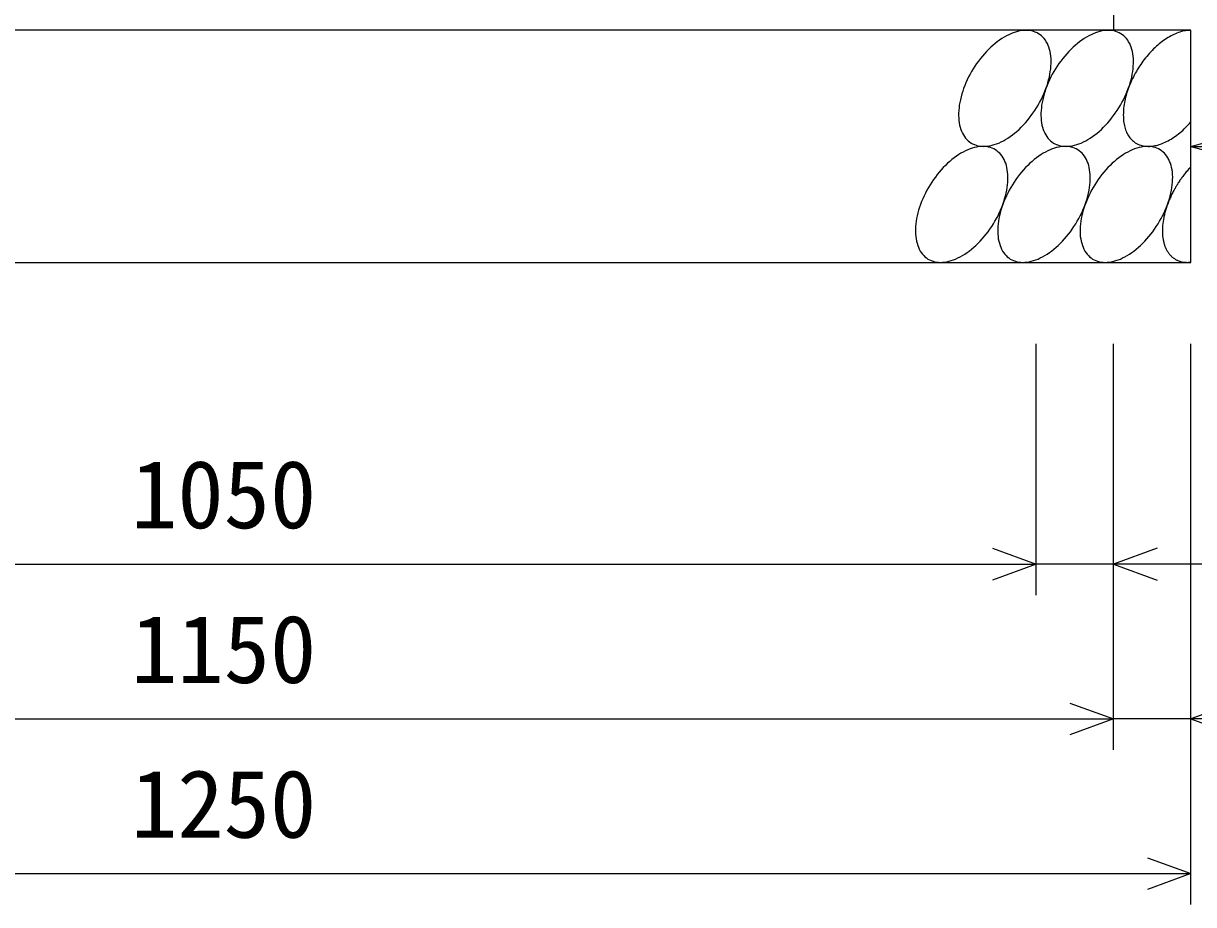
# Model space of a CAD drawing. Units: millimetres, scale not verified. Extents: x -16800 to 16800, y -5940 to 5940.
# Drawn here: x 6870 to 7627, y 2321 to 2890 of the extents above; entities that cross this region are included whole.
import ezdxf
from ezdxf.enums import TextEntityAlignment as Align

# ---------------------------------------------------------------- set-up
doc = ezdxf.new("R2010")
doc.units = ezdxf.units.MM
doc.header["$LTSCALE"] = 20
for name, color, linetype, lineweight in [('0-0_DIM', 7, 'Continuous', 25), ('0-2_HATCH', 6, 'Continuous', 25), ('0-5_OUTLINE', 3, 'Continuous', 25)]:
    doc.layers.add(name, color=color, linetype=linetype, lineweight=lineweight)
doc.styles.add('ＭＳ ゴシック', font='')
doc.styles.get('ＭＳ ゴシック').set_extended_font_data('MS Gothic')

msp = doc.modelspace()

# ---------------------------------------------------------------- linework, layer by layer
at = {"layer": '0-0_DIM'}
for p, q in [((7625, 2810.65), (7653.98, 2818.41)), ((7625, 2810.65), (8058.31, 2810.65)), ((7625, 2810.65), (7653.98, 2802.88)), ((7525, 2520.63), (7525, 2682.98)), ((7575, 2420.63), (7575, 2682.98)), ((7625, 2320.63), (7625, 2682.98)), ((6475, 2540.63), (7525, 2540.63)), ((7745, 2540.63), (7525, 2540.63)), ((6425, 2440.63), (7575, 2440.63)), ((7795, 2440.63), (7575, 2440.63)), ((6375, 2340.63), (7625, 2340.63))]:
    msp.add_line(p, q, dxfattribs=at)
for points in [[(7496.81, 2550.89), (7525, 2540.63), (7496.81, 2530.37)], [(7603.19, 2550.89), (7575, 2540.63), (7603.19, 2530.37)], [(7546.81, 2450.89), (7575, 2440.63), (7546.81, 2430.37)], [(7653.19, 2450.89), (7625, 2440.63), (7653.19, 2430.37)], [(7596.81, 2350.89), (7625, 2340.63), (7596.81, 2330.37)]]:
    msp.add_lwpolyline(points, dxfattribs=at)
at = {"layer": '0-2_HATCH'}
for points in [[(7526.5, 2883.39), (7525.5, 2883.99), (7524.4, 2884.49), (7523.3, 2884.89), (7522.1, 2885.19), (7520.9, 2885.49), (7519.7, 2885.59), (7518.4, 2885.59), (7517.1, 2885.59), (7515.7, 2885.49), (7514.3, 2885.19), (7512.9, 2884.89), (7511.5, 2884.49), (7510.1, 2883.99), (7508.6, 2883.39), (7507.2, 2882.79), (7505.7, 2881.99), (7504.2, 2881.19), (7502.8, 2880.29), (7501.3, 2879.29), (7499.8, 2878.29), (7498.4, 2877.09), (7497, 2875.89), (7495.6, 2874.69), (7494.2, 2873.29), (7492.8, 2871.89), (7491.5, 2870.49), (7490.2, 2868.99), (7488.9, 2867.39), (7487.7, 2865.79), (7486.5, 2864.19), (7485.4, 2862.49), (7484.3, 2860.79), (7483.2, 2858.99), (7482.2, 2857.19), (7481.3, 2855.49), (7480.4, 2853.59), (7479.6, 2851.79), (7478.8, 2849.99), (7478.1, 2848.09)], [(7533.9, 2871.89), (7533.6, 2873.29), (7533.2, 2874.69), (7532.7, 2875.89), (7532.2, 2877.09), (7531.5, 2878.29), (7530.9, 2879.29), (7530.1, 2880.29), (7529.3, 2881.19), (7528.4, 2881.99), (7527.5, 2882.79), (7526.5, 2883.39)], [(7579.7, 2883.39), (7578.7, 2883.99), (7577.6, 2884.49), (7576.5, 2884.89), (7575.3, 2885.19), (7574.1, 2885.49), (7572.9, 2885.59), (7571.6, 2885.59), (7570.3, 2885.59), (7568.9, 2885.49), (7567.5, 2885.19), (7566.1, 2884.89), (7564.7, 2884.49), (7563.3, 2883.99), (7561.8, 2883.39), (7560.4, 2882.79), (7558.9, 2881.99), (7557.4, 2881.19), (7556, 2880.29), (7554.5, 2879.29), (7553, 2878.29), (7551.6, 2877.09), (7550.2, 2875.89), (7548.8, 2874.69), (7547.4, 2873.29), (7546, 2871.89), (7544.7, 2870.49), (7543.4, 2868.99), (7542.1, 2867.39), (7540.9, 2865.79), (7539.7, 2864.19), (7538.6, 2862.49), (7537.5, 2860.79), (7536.4, 2858.99), (7535.4, 2857.19), (7534.5, 2855.49), (7533.6, 2853.59), (7532.8, 2851.79), (7532, 2849.99), (7531.3, 2848.09)], [(7587.2, 2871.89), (7586.8, 2873.29), (7586.4, 2874.69), (7585.9, 2875.89), (7585.4, 2877.09), (7584.7, 2878.29), (7584.1, 2879.29), (7583.3, 2880.29), (7582.5, 2881.19), (7581.6, 2881.99), (7580.7, 2882.79), (7579.7, 2883.39)], [(7625, 2885.59), (7624.1, 2885.59), (7623.3, 2885.59), (7622.4, 2885.49), (7621.5, 2885.39), (7620.6, 2885.19), (7619.7, 2884.99), (7618.8, 2884.79), (7617.8, 2884.49), (7616.9, 2884.19), (7615.9, 2883.79), (7615, 2883.39), (7614, 2882.99), (7613.1, 2882.49), (7612.1, 2881.99), (7611.2, 2881.49), (7610.2, 2880.89), (7609.2, 2880.39), (7608.3, 2879.69), (7607.3, 2879.09), (7606.4, 2878.39), (7605.4, 2877.59), (7604.5, 2876.89), (7603.6, 2876.09), (7602.7, 2875.29), (7601.7, 2874.39), (7600.8, 2873.59), (7599.9, 2872.69), (7599.1, 2871.69), (7598.2, 2870.79), (7597.3, 2869.79), (7596.5, 2868.79), (7595.7, 2867.79), (7594.8, 2866.79), (7594, 2865.69), (7593.3, 2864.69), (7592.5, 2863.59), (7591.8, 2862.49), (7591, 2861.29), (7590.3, 2860.19)], [(7500.8, 2812.79), (7502.3, 2813.49), (7503.8, 2814.19), (7505.2, 2815.09), (7506.7, 2815.99), (7508.2, 2816.99), (7509.6, 2817.99), (7511, 2819.09), (7512.5, 2820.29), (7513.9, 2821.59), (7515.3, 2822.99), (7516.6, 2824.29), (7518, 2825.79), (7519.3, 2827.29), (7520.5, 2828.89), (7521.8, 2830.49), (7522.9, 2832.09), (7524.1, 2833.79), (7525.2, 2835.49), (7526.2, 2837.19), (7527.2, 2838.99), (7528.2, 2840.79), (7529, 2842.59), (7529.9, 2844.49), (7530.6, 2846.29), (7531.3, 2848.09), (7532, 2849.99), (7532.5, 2851.79), (7533, 2853.59), (7533.5, 2855.39), (7533.8, 2857.19), (7534.1, 2858.99), (7534.4, 2860.79), (7534.5, 2862.49), (7534.6, 2864.19), (7534.6, 2865.79), (7534.6, 2867.39), (7534.4, 2868.99), (7534.2, 2870.49), (7533.9, 2871.89)], [(7554, 2812.79), (7555.5, 2813.49), (7557, 2814.19), (7558.4, 2815.09), (7559.9, 2815.99), (7561.4, 2816.99), (7562.8, 2817.99), (7564.3, 2819.09), (7565.7, 2820.29), (7567.1, 2821.59), (7568.5, 2822.99), (7569.8, 2824.29), (7571.2, 2825.79), (7572.5, 2827.29), (7573.7, 2828.89), (7575, 2830.49), (7576.1, 2832.09), (7577.3, 2833.79), (7578.4, 2835.49), (7579.4, 2837.19), (7580.4, 2838.99), (7581.4, 2840.79), (7582.2, 2842.59), (7583.1, 2844.49), (7583.8, 2846.29), (7584.5, 2848.09), (7585.2, 2849.99), (7585.7, 2851.79), (7586.3, 2853.59), (7586.7, 2855.39), (7587.1, 2857.19), (7587.4, 2858.99), (7587.6, 2860.79), (7587.7, 2862.49), (7587.8, 2864.19), (7587.8, 2865.79), (7587.8, 2867.39), (7587.6, 2868.99), (7587.4, 2870.49), (7587.2, 2871.89)], [(7590.3, 2860.19), (7589.7, 2859.09), (7589, 2857.89), (7588.4, 2856.69), (7587.8, 2855.59), (7587.2, 2854.39), (7586.6, 2853.19), (7586.1, 2851.99), (7585.6, 2850.79), (7585.1, 2849.59), (7584.6, 2848.39), (7584.2, 2847.19), (7583.8, 2845.99), (7583.4, 2844.79), (7583.1, 2843.59), (7582.8, 2842.39), (7582.5, 2841.19), (7582.2, 2839.99), (7582, 2838.89), (7581.8, 2837.69), (7581.6, 2836.59), (7581.5, 2835.39), (7581.4, 2834.29), (7581.3, 2833.19), (7581.3, 2832.09), (7581.2, 2830.99), (7581.3, 2829.99), (7581.3, 2828.89), (7581.4, 2827.89), (7581.5, 2826.89), (7581.6, 2825.89), (7581.8, 2824.99), (7582, 2823.99), (7582.2, 2823.09), (7582.5, 2822.19), (7582.8, 2821.39), (7583.1, 2820.49), (7583.4, 2819.69), (7583.8, 2818.99), (7584.2, 2818.19)], [(7478.1, 2848.09), (7477.5, 2846.29), (7476.9, 2844.49), (7476.4, 2842.59), (7476, 2840.79), (7475.6, 2838.99), (7475.3, 2837.29), (7475.1, 2835.49), (7474.9, 2833.79), (7474.8, 2832.09), (7474.8, 2830.49), (7474.9, 2828.89), (7475, 2827.29), (7475.2, 2825.79), (7475.5, 2824.29), (7475.8, 2822.99), (7476.3, 2821.59), (7476.7, 2820.39), (7477.3, 2819.09), (7477.9, 2817.99), (7478.6, 2816.99), (7479.3, 2815.99), (7480.1, 2815.09), (7481, 2814.19), (7481.9, 2813.49), (7482.9, 2812.79), (7483.9, 2812.29), (7485, 2811.79), (7486.1, 2811.39), (7487.3, 2810.99), (7488.5, 2810.79), (7489.8, 2810.69), (7491.1, 2810.59), (7492.4, 2810.69), (7493.7, 2810.79), (7495.1, 2810.99), (7496.5, 2811.39), (7497.9, 2811.79), (7499.4, 2812.29), (7500.8, 2812.79)], [(7531.3, 2848.09), (7530.7, 2846.29), (7530.1, 2844.49), (7529.6, 2842.59), (7529.2, 2840.79), (7528.8, 2838.99), (7528.5, 2837.29), (7528.3, 2835.49), (7528.1, 2833.79), (7528, 2832.09), (7528, 2830.49), (7528.1, 2828.89), (7528.2, 2827.29), (7528.4, 2825.79), (7528.7, 2824.29), (7529.1, 2822.99), (7529.5, 2821.59), (7530, 2820.39), (7530.5, 2819.09), (7531.1, 2817.99), (7531.8, 2816.99), (7532.5, 2815.99), (7533.4, 2815.09), (7534.2, 2814.19), (7535.1, 2813.49), (7536.1, 2812.79), (7537.1, 2812.29), (7538.2, 2811.79), (7539.4, 2811.39), (7540.5, 2810.99), (7541.7, 2810.79), (7543, 2810.69), (7544.3, 2810.59), (7545.6, 2810.69), (7547, 2810.79), (7548.3, 2810.99), (7549.7, 2811.39), (7551.2, 2811.79), (7552.6, 2812.29), (7554, 2812.79)], [(7615, 2817.29), (7615.9, 2817.89), (7616.9, 2818.69), (7617.8, 2819.39), (7618.8, 2820.19), (7619.7, 2820.99), (7620.6, 2821.89), (7621.5, 2822.79), (7622.4, 2823.69), (7623.3, 2824.59), (7624.1, 2825.49), (7625, 2826.49)], [(7584.2, 2818.19), (7584.6, 2817.49), (7585.1, 2816.79), (7585.6, 2816.19), (7586.1, 2815.59), (7586.6, 2814.99), (7587.2, 2814.49), (7587.8, 2813.89), (7588.4, 2813.49), (7589, 2812.99), (7589.7, 2812.59), (7590.3, 2812.29), (7591, 2811.89), (7591.8, 2811.59), (7592.5, 2811.39), (7593.3, 2811.19), (7594, 2810.99), (7594.8, 2810.79), (7595.7, 2810.69), (7596.5, 2810.69), (7597.3, 2810.59), (7598.2, 2810.59), (7599.1, 2810.69), (7599.9, 2810.79), (7600.8, 2810.89), (7601.7, 2811.09), (7602.7, 2811.29), (7603.6, 2811.49), (7604.5, 2811.79), (7605.4, 2812.09), (7606.4, 2812.49), (7607.3, 2812.89), (7608.3, 2813.29), (7609.2, 2813.79), (7610.2, 2814.29), (7611.2, 2814.79), (7612.1, 2815.39), (7613.1, 2815.99), (7614, 2816.59), (7615, 2817.29)], [(7498.7, 2808.49), (7497.6, 2808.99), (7496.5, 2809.49), (7495.4, 2809.89), (7494.2, 2810.19), (7493, 2810.49), (7491.8, 2810.59), (7490.5, 2810.59), (7489.2, 2810.59), (7487.8, 2810.49), (7486.4, 2810.19), (7485, 2809.89), (7483.6, 2809.49), (7482.2, 2808.99), (7480.7, 2808.49), (7479.3, 2807.79), (7477.8, 2806.99), (7476.3, 2806.19), (7474.9, 2805.29), (7473.4, 2804.29), (7472, 2803.29), (7470.5, 2802.09), (7469.1, 2800.89), (7467.7, 2799.69), (7466.3, 2798.29), (7464.9, 2796.89), (7463.6, 2795.49), (7462.3, 2793.99), (7461, 2792.39), (7459.8, 2790.79), (7458.6, 2789.19), (7457.5, 2787.49), (7456.4, 2785.79), (7455.3, 2783.99), (7454.3, 2782.29), (7453.4, 2780.49), (7452.5, 2778.59), (7451.7, 2776.79), (7450.9, 2774.99), (7450.2, 2773.09)], [(7506.1, 2796.89), (7505.7, 2798.29), (7505.3, 2799.69), (7504.8, 2800.89), (7504.3, 2802.09), (7503.6, 2803.29), (7503, 2804.29), (7502.2, 2805.29), (7501.4, 2806.19), (7500.5, 2806.99), (7499.6, 2807.79), (7498.7, 2808.49)], [(7551.9, 2808.49), (7550.8, 2808.99), (7549.7, 2809.49), (7548.6, 2809.89), (7547.5, 2810.19), (7546.2, 2810.49), (7545, 2810.59), (7543.7, 2810.59), (7542.4, 2810.59), (7541, 2810.49), (7539.6, 2810.19), (7538.2, 2809.89), (7536.8, 2809.49), (7535.4, 2808.99), (7533.9, 2808.49), (7532.5, 2807.79), (7531, 2806.99), (7529.5, 2806.19), (7528.1, 2805.29), (7526.6, 2804.29), (7525.2, 2803.29), (7523.7, 2802.09), (7522.3, 2800.89), (7520.9, 2799.69), (7519.5, 2798.29), (7518.1, 2796.89), (7516.8, 2795.49), (7515.5, 2793.99), (7514.2, 2792.39), (7513, 2790.79), (7511.8, 2789.19), (7510.7, 2787.49), (7509.6, 2785.79), (7508.5, 2783.99), (7507.6, 2782.29), (7506.6, 2780.49), (7505.7, 2778.59), (7504.9, 2776.79), (7504.1, 2774.99), (7503.4, 2773.09)], [(7559.3, 2796.89), (7558.9, 2798.29), (7558.5, 2799.69), (7558, 2800.89), (7557.5, 2802.09), (7556.9, 2803.29), (7556.2, 2804.29), (7555.4, 2805.29), (7554.6, 2806.19), (7553.8, 2806.99), (7552.8, 2807.79), (7551.9, 2808.49)], [(7605.1, 2808.49), (7604, 2808.99), (7603, 2809.49), (7601.8, 2809.89), (7600.7, 2810.19), (7599.4, 2810.49), (7598.2, 2810.59), (7596.9, 2810.59), (7595.6, 2810.59), (7594.2, 2810.49), (7592.9, 2810.19), (7591.5, 2809.89), (7590, 2809.49), (7588.6, 2808.99), (7587.1, 2808.49), (7585.7, 2807.79), (7584.2, 2806.99), (7582.8, 2806.19), (7581.3, 2805.29), (7579.8, 2804.29), (7578.4, 2803.29), (7576.9, 2802.09), (7575.5, 2800.89), (7574.1, 2799.69), (7572.7, 2798.29), (7571.3, 2796.89), (7570, 2795.49), (7568.7, 2793.99), (7567.5, 2792.39), (7566.2, 2790.79), (7565, 2789.19), (7563.9, 2787.49), (7562.8, 2785.79), (7561.8, 2783.99), (7560.8, 2782.29), (7559.8, 2780.49), (7558.9, 2778.59), (7558.1, 2776.79), (7557.4, 2774.99), (7556.6, 2773.09)], [(7612.5, 2796.89), (7612.1, 2798.29), (7611.7, 2799.69), (7611.2, 2800.89), (7610.7, 2802.09), (7610.1, 2803.29), (7609.4, 2804.29), (7608.6, 2805.29), (7607.8, 2806.19), (7607, 2806.99), (7606, 2807.79), (7605.1, 2808.49)], [(7472.9, 2737.79), (7474.4, 2738.49), (7475.9, 2739.19), (7477.3, 2740.09), (7478.8, 2740.99), (7480.3, 2741.99), (7481.7, 2742.99), (7483.2, 2744.19), (7484.6, 2745.39), (7486, 2746.59), (7487.4, 2747.99), (7488.7, 2749.39), (7490.1, 2750.79), (7491.4, 2752.29), (7492.6, 2753.89), (7493.9, 2755.49), (7495, 2757.09), (7496.2, 2758.79), (7497.3, 2760.49), (7498.3, 2762.29), (7499.3, 2763.99), (7500.3, 2765.79), (7501.1, 2767.59), (7502, 2769.49), (7502.7, 2771.29), (7503.4, 2773.09), (7504.1, 2774.99), (7504.6, 2776.79), (7505.2, 2778.59), (7505.6, 2780.49), (7506, 2782.29), (7506.3, 2783.99), (7506.5, 2785.79), (7506.6, 2787.49), (7506.7, 2789.19), (7506.7, 2790.79), (7506.7, 2792.39), (7506.5, 2793.99), (7506.3, 2795.49), (7506.1, 2796.89)], [(7526.2, 2737.79), (7527.6, 2738.49), (7529.1, 2739.19), (7530.5, 2740.09), (7532, 2740.99), (7533.5, 2741.99), (7534.9, 2742.99), (7536.4, 2744.19), (7537.8, 2745.39), (7539.2, 2746.59), (7540.6, 2747.99), (7541.9, 2749.39), (7543.3, 2750.79), (7544.6, 2752.29), (7545.8, 2753.89), (7547.1, 2755.49), (7548.3, 2757.09), (7549.4, 2758.79), (7550.5, 2760.49), (7551.5, 2762.29), (7552.5, 2763.99), (7553.5, 2765.79), (7554.4, 2767.59), (7555.2, 2769.49), (7555.9, 2771.29), (7556.6, 2773.09), (7557.3, 2774.99), (7557.9, 2776.79), (7558.4, 2778.59), (7558.8, 2780.49), (7559.2, 2782.29), (7559.5, 2783.99), (7559.7, 2785.79), (7559.8, 2787.49), (7559.9, 2789.19), (7559.9, 2790.79), (7559.9, 2792.39), (7559.7, 2793.99), (7559.5, 2795.49), (7559.3, 2796.89)], [(7579.4, 2737.79), (7580.8, 2738.49), (7582.3, 2739.19), (7583.8, 2740.09), (7585.2, 2740.99), (7586.7, 2741.99), (7588.1, 2742.99), (7589.6, 2744.19), (7591, 2745.39), (7592.4, 2746.59), (7593.8, 2747.99), (7595.2, 2749.39), (7596.5, 2750.79), (7597.8, 2752.29), (7599.1, 2753.89), (7600.3, 2755.49), (7601.5, 2757.09), (7602.6, 2758.79), (7603.7, 2760.49), (7604.7, 2762.29), (7605.7, 2763.99), (7606.7, 2765.79), (7607.6, 2767.59), (7608.4, 2769.49), (7609.2, 2771.29), (7609.9, 2773.09), (7610.5, 2774.99), (7611.1, 2776.79), (7611.6, 2778.59), (7612, 2780.49), (7612.4, 2782.29), (7612.7, 2783.99), (7612.9, 2785.79), (7613.1, 2787.49), (7613.1, 2789.19), (7613.2, 2790.79), (7613.1, 2792.39), (7613, 2793.99), (7612.8, 2795.49), (7612.5, 2796.89)], [(7625, 2797.39), (7624.5, 2796.89), (7624, 2796.29), (7623.5, 2795.79), (7623, 2795.19), (7622.5, 2794.69), (7622, 2794.09), (7621.5, 2793.49), (7621.1, 2792.89), (7620.6, 2792.39), (7620.1, 2791.79), (7619.7, 2791.19), (7619.2, 2790.49), (7618.8, 2789.89), (7618.3, 2789.29), (7617.9, 2788.69), (7617.5, 2788.09), (7617.1, 2787.39), (7616.6, 2786.79), (7616.2, 2786.09), (7615.8, 2785.49), (7615.4, 2784.79), (7615.1, 2784.19), (7614.7, 2783.49), (7614.3, 2782.89), (7613.9, 2782.19), (7613.6, 2781.49), (7613.2, 2780.79), (7612.9, 2780.19), (7612.5, 2779.49), (7612.2, 2778.79), (7611.9, 2778.09), (7611.6, 2777.39), (7611.3, 2776.79), (7611, 2776.09), (7610.7, 2775.39), (7610.4, 2774.69), (7610.2, 2773.99), (7609.9, 2773.29), (7609.7, 2772.59)], [(7450.2, 2773.09), (7449.6, 2771.29), (7449, 2769.49), (7448.5, 2767.59), (7448.1, 2765.79), (7447.7, 2763.99), (7447.4, 2762.29), (7447.2, 2760.49), (7447, 2758.79), (7446.9, 2757.09), (7446.9, 2755.49), (7447, 2753.89), (7447.1, 2752.29), (7447.3, 2750.79), (7447.6, 2749.39), (7448, 2747.99), (7448.4, 2746.59), (7448.9, 2745.39), (7449.4, 2744.19), (7450, 2742.99), (7450.7, 2741.99), (7451.5, 2740.99), (7452.3, 2740.09), (7453.1, 2739.19), (7454, 2738.49), (7455, 2737.79), (7456.1, 2737.29), (7457.1, 2736.79), (7458.3, 2736.39), (7459.4, 2736.09), (7460.6, 2735.79), (7461.9, 2735.69), (7463.2, 2735.59), (7464.5, 2735.69), (7465.9, 2735.79), (7467.2, 2736.09), (7468.6, 2736.39), (7470.1, 2736.79), (7471.5, 2737.29), (7472.9, 2737.79)], [(7503.4, 2773.09), (7502.8, 2771.29), (7502.2, 2769.49), (7501.7, 2767.59), (7501.3, 2765.79), (7500.9, 2763.99), (7500.6, 2762.29), (7500.4, 2760.49), (7500.2, 2758.79), (7500.2, 2757.09), (7500.1, 2755.49), (7500.2, 2753.89), (7500.3, 2752.29), (7500.5, 2750.79), (7500.8, 2749.39), (7501.2, 2747.99), (7501.6, 2746.59), (7502.1, 2745.39), (7502.6, 2744.19), (7503.2, 2742.99), (7503.9, 2741.99), (7504.7, 2740.99), (7505.5, 2740.09), (7506.3, 2739.19), (7507.3, 2738.49), (7508.2, 2737.79), (7509.3, 2737.29), (7510.3, 2736.79), (7511.5, 2736.39), (7512.6, 2736.09), (7513.9, 2735.79), (7515.1, 2735.69), (7516.4, 2735.59), (7517.7, 2735.69), (7519.1, 2735.79), (7520.4, 2736.09), (7521.8, 2736.39), (7523.3, 2736.79), (7524.7, 2737.29), (7526.2, 2737.79)], [(7556.6, 2773.09), (7556, 2771.29), (7555.4, 2769.49), (7554.9, 2767.59), (7554.5, 2765.79), (7554.1, 2763.99), (7553.8, 2762.29), (7553.6, 2760.49), (7553.5, 2758.79), (7553.4, 2757.09), (7553.4, 2755.49), (7553.4, 2753.89), (7553.5, 2752.29), (7553.8, 2750.79), (7554, 2749.39), (7554.4, 2747.99), (7554.8, 2746.59), (7555.3, 2745.39), (7555.8, 2744.19), (7556.4, 2742.99), (7557.1, 2741.99), (7557.9, 2740.99), (7558.7, 2740.09), (7559.5, 2739.19), (7560.5, 2738.49), (7561.4, 2737.79), (7562.5, 2737.29), (7563.5, 2736.79), (7564.7, 2736.39), (7565.8, 2736.09), (7567.1, 2735.79), (7568.3, 2735.69), (7569.6, 2735.59), (7570.9, 2735.69), (7572.3, 2735.79), (7573.7, 2736.09), (7575.1, 2736.39), (7576.5, 2736.79), (7577.9, 2737.29), (7579.4, 2737.79)], [(7609.7, 2772.59), (7609.4, 2771.89), (7609.2, 2771.19), (7609, 2770.49), (7608.8, 2769.89), (7608.6, 2769.19), (7608.4, 2768.49), (7608.2, 2767.79), (7608, 2767.09), (7607.8, 2766.39), (7607.7, 2765.79), (7607.5, 2765.09), (7607.4, 2764.39), (7607.3, 2763.69), (7607.2, 2763.09), (7607.1, 2762.39), (7607, 2761.79), (7606.9, 2761.09), (7606.8, 2760.49), (7606.7, 2759.79), (7606.7, 2759.19), (7606.6, 2758.49), (7606.6, 2757.89), (7606.6, 2757.29), (7606.6, 2756.59), (7606.6, 2755.99), (7606.6, 2755.39), (7606.6, 2754.79), (7606.6, 2754.19), (7606.6, 2753.59), (7606.7, 2752.99), (7606.7, 2752.49), (7606.8, 2751.89), (7606.9, 2751.29), (7607, 2750.79), (7607.1, 2750.19), (7607.2, 2749.69), (7607.3, 2749.09), (7607.4, 2748.59), (7607.5, 2748.09)], [(7607.5, 2748.09), (7607.7, 2747.59), (7607.8, 2747.09), (7608, 2746.59), (7608.2, 2746.09), (7608.4, 2745.59), (7608.6, 2745.19), (7608.8, 2744.69), (7609, 2744.29), (7609.2, 2743.79), (7609.4, 2743.39), (7609.7, 2742.99), (7609.9, 2742.59), (7610.2, 2742.19), (7610.4, 2741.79), (7610.7, 2741.39), (7611, 2741.09), (7611.3, 2740.69), (7611.6, 2740.39), (7611.9, 2740.09), (7612.2, 2739.69), (7612.5, 2739.39), (7612.9, 2739.09), (7613.2, 2738.79), (7613.6, 2738.59), (7613.9, 2738.29), (7614.3, 2738.09), (7614.7, 2737.79), (7615.1, 2737.59), (7615.4, 2737.39), (7615.8, 2737.19), (7616.2, 2736.99), (7616.6, 2736.79), (7617.1, 2736.69), (7617.5, 2736.49), (7617.9, 2736.39), (7618.3, 2736.19), (7618.8, 2736.09), (7619.2, 2735.99), (7619.7, 2735.89)], [(7619.7, 2735.89), (7620.1, 2735.79), (7620.6, 2735.79), (7621.1, 2735.69), (7621.5, 2735.69), (7622, 2735.69), (7622.5, 2735.59), (7623, 2735.59), (7623.5, 2735.69), (7624, 2735.69), (7624.5, 2735.69), (7625, 2735.79)]]:
    msp.add_lwpolyline(points, dxfattribs=at)
at = {"layer": '0-5_OUTLINE'}
for p, q in [((7575, 2985.65), (7575, 2885.65)), ((7625, 2885.65), (6375, 2885.65))]:
    msp.add_line(p, q, dxfattribs=at)
msp.add_lwpolyline([(6375, 2735.65), (7625, 2735.65), (7625, 2885.65)], dxfattribs=at)

# ---------------------------------------------------------------- texts
at = {"layer": '0-0_DIM', "style": 'ＭＳ ゴシック'}
for s, p in [('1050', (6940, 2550.63)), ('1150', (6940, 2450.63)), ('1250', (6940, 2350.63))]:
    msp.add_text(s, height=43.99, dxfattribs=at).set_placement(p, align=Align.BOTTOM_LEFT)

doc.saveas('drawing.dxf')
